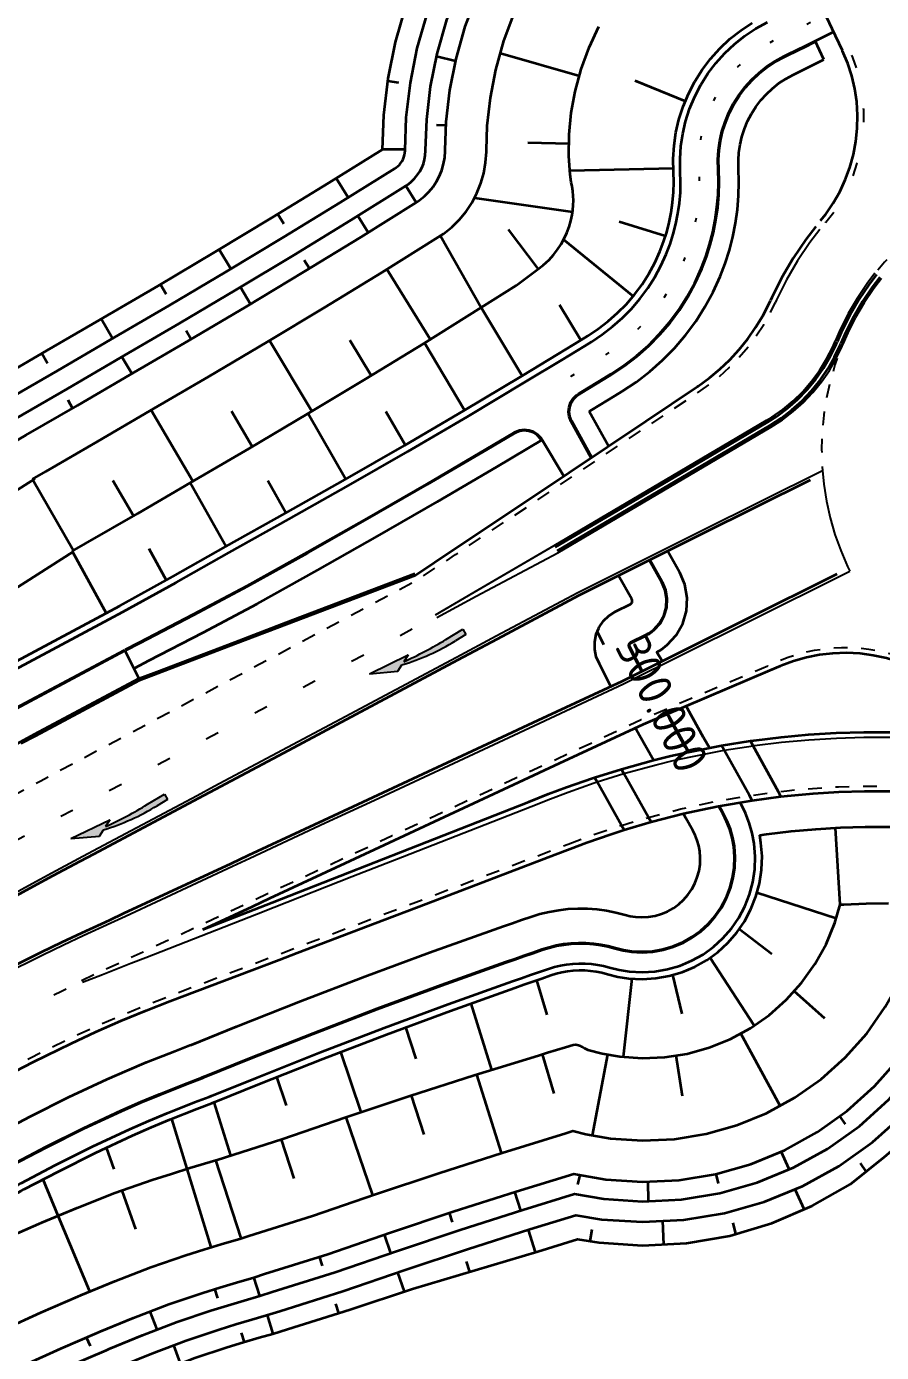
# Model space of a CAD drawing. Header units: metres. Extents: x 134219 to 139178, y 438661 to 444352.
# Drawn here: x 138221.3 to 138283.6, y 439197.6 to 439294.1 of the extents above; entities that cross this region are included whole.
import ezdxf

# ---------------------------------------------------------------- set-up
doc = ezdxf.new("R2010")
doc.units = ezdxf.units.M
for name, pattern in [('11strp', [2, 1, -1]), ('13strp', [4, 1, -3]), ('30270strp', [3, 0.3, -2.7])]:
    doc.linetypes.add(name, pattern=pattern)
doc.layers.add('Utd-ondergr-nw', color=8, linetype='13strp', lineweight=35)
doc.layers.add('Utd-weg-nw', color=8, linetype='Continuous')
doc.styles.add('alm a2ee v011$0$rtw_iso', font='NLCS-ISO.ttf')

# ---------------------------------------------------------------- blocks, each defined once
blk = doc.blocks.new('Dwm A2 aanvulling$0$pijlverdrre_750')
at = {"linetype": 'Continuous'}
blk.add_hatch(color=256, dxfattribs=at).paths.add_polyline_path([(7.5, -0.985), (5.63, -0.065), (5.15, -0.305, 0.06388), (0.9, 0.225), (0, 0.225), (0, -0.225), (1.44, -0.225, -0.028875), (4.9, -0.425, -0.000002), (4.9, -0.425), (4.38, -0.695)])
for p, q in [((0, 0.225), (0.9, 0.225)), ((0, -0.225), (0, 0.225)), ((1.44, -0.225), (0, -0.225)), ((4.38, -0.695), (4.9, -0.425)), ((7.5, -0.985), (4.38, -0.695)), ((5.63, -0.065), (5.15, -0.305)), ((7.5, -0.985), (5.63, -0.065))]:
    blk.add_line(p, q, dxfattribs=at)
for centre, radius, start, end in [((0.959, -16.605), 16.83, 75.58141, 90.20174), ((1.44, -30.255), 30.03, 83.38368, 89.99989)]:
    blk.add_arc(centre, radius, start, end, dxfattribs=at)

msp = doc.modelspace()

# ---------------------------------------------------------------- linework, layer by layer
at = {"layer": 'Utd-ondergr-nw', "color": 7, "linetype": 'Continuous'}
msp.add_line((138262.935, 439250.05), (138263.381, 439249.155), dxfattribs=at)
msp.add_line((138262.935, 439250.05), (138263.381, 439249.155), dxfattribs=at)
at = {"layer": 'Utd-ondergr-nw', "linetype": 'Continuous', "flags": 128}
for points in [[(138247.271, 439285.186), (138247.37, 439287.689), (138247.685, 439290.355), (138248.216, 439292.991), (138249.002, 439295.707), (138250.018, 439298.353), (138251.257, 439300.909), (138251.974, 439302.173)], [(138248.18, 439283.811), (138248.261, 439283.865), (138248.388, 439283.966), (138248.504, 439284.081), (138248.607, 439284.206), (138248.697, 439284.341), (138248.773, 439284.485), (138248.833, 439284.636), (138248.878, 439284.793), (138248.906, 439284.953), (138248.917, 439285.115), (138248.917, 439285.144), (138249.011, 439287.517), (138249.307, 439290.05), (138249.808, 439292.557), (138250.551, 439295.14), (138251.514, 439297.656), (138252.689, 439300.088), (138253.687, 439301.816)], [(138248.978, 439282.541), (138249.136, 439282.646), (138249.384, 439282.845), (138249.61, 439283.067), (138249.812, 439283.312), (138249.988, 439283.577), (138250.135, 439283.858), (138250.253, 439284.152), (138250.34, 439284.458), (138250.395, 439284.771), (138250.417, 439285.087), (138250.417, 439285.143), (138250.503, 439287.361), (138250.781, 439289.774), (138251.255, 439292.162), (138251.96, 439294.624), (138252.873, 439297.023), (138253.99, 439299.341), (138255.302, 439301.562), (138255.342, 439301.624)], [(138249.736, 439281.334), (138249.967, 439281.489), (138250.33, 439281.779), (138250.661, 439282.105), (138250.956, 439282.463), (138251.214, 439282.85), (138251.429, 439283.261), (138251.602, 439283.693), (138251.729, 439284.14), (138251.809, 439284.597), (138251.842, 439285.061), (138251.842, 439285.143), (138251.92, 439287.213), (138252.182, 439289.511), (138252.63, 439291.787), (138253.298, 439294.134), (138254.165, 439296.421), (138255.226, 439298.632), (138256.473, 439300.751), (138257.395, 439302.09)], [(138251.332, 439278.793), (138251.716, 439279.052), (138252.321, 439279.535), (138252.873, 439280.079), (138253.366, 439280.676), (138253.794, 439281.32), (138254.154, 439282.006), (138254.441, 439282.725), (138254.653, 439283.47), (138254.787, 439284.232), (138254.841, 439285.005), (138254.842, 439285.142), (138254.904, 439286.9), (138255.13, 439288.959), (138255.524, 439290.998), (138256.115, 439293.102), (138256.884, 439295.154), (138257.828, 439297.139), (138258.94, 439299.043), (138260.213, 439300.851), (138260.763, 439301.541)], [(138279.184, 439280.008), (138279.552, 439280.474), (138280.098, 439281.269), (138280.576, 439282.107), (138280.982, 439282.981), (138281.315, 439283.885), (138281.572, 439284.815), (138281.751, 439285.762), (138281.851, 439286.721), (138281.871, 439287.685), (138281.811, 439288.647), (138281.671, 439289.601), (138281.453, 439290.54), (138281.158, 439291.458), (138280.788, 439292.348), (138280.769, 439292.388), (138280.025, 439293.97), (138278.178, 439297.9)], [(138254.47, 439273.681), (138257.009, 439275.283), (138258.572, 439276.444), (138258.978, 439276.756), (138259.402, 439277.147), (138259.726, 439277.514), (138260.018, 439277.898), (138260.279, 439278.298), (138260.507, 439278.709), (138260.701, 439279.13), (138260.863, 439279.559), (138260.991, 439279.991), (138261.086, 439280.426), (138261.139, 439280.777), (138261.171, 439281.127), (138261.182, 439281.474), (138261.172, 439281.816), (138261.143, 439282.154), (138261.094, 439282.484), (138261.027, 439282.808), (138260.932, 439283.375), (138260.842, 439284.694), (138260.871, 439286.274), (138261.028, 439287.853), (138261.313, 439289.419), (138261.749, 439291.038), (138262.323, 439292.62), (138263.032, 439294.154)], [(138257.458, 439268.716), (138260.05, 439270.284), (138261.72, 439271.304), (138262.229, 439271.616), (138262.99, 439272.121), (138263.715, 439272.677), (138264.399, 439273.283), (138265.04, 439273.935), (138265.633, 439274.63), (138266.177, 439275.364), (138266.669, 439276.135), (138267.105, 439276.937), (138267.485, 439277.769), (138267.749, 439278.46), (138267.974, 439279.164), (138268.159, 439279.88), (138268.303, 439280.606), (138268.406, 439281.338), (138268.468, 439282.076), (138268.488, 439282.815), (138268.467, 439283.554), (138268.451, 439284.515), (138268.512, 439285.473), (138268.651, 439286.423), (138268.866, 439287.36), (138269.172, 439288.319), (138269.558, 439289.25), (138270.022, 439290.144), (138270.56, 439290.996), (138271.168, 439291.799), (138271.842, 439292.548), (138272.577, 439293.237), (138273.368, 439293.861), (138274.209, 439294.416)], [(138257.716, 439268.288), (138260.309, 439269.857), (138261.981, 439270.877), (138262.49, 439271.19), (138263.281, 439271.714), (138264.033, 439272.292), (138264.744, 439272.92), (138265.409, 439273.597), (138266.025, 439274.318), (138266.589, 439275.081), (138267.099, 439275.881), (138267.552, 439276.714), (138267.947, 439277.577), (138268.221, 439278.294), (138268.455, 439279.026), (138268.646, 439279.769), (138268.796, 439280.522), (138268.903, 439281.283), (138268.967, 439282.048), (138268.988, 439282.816), (138268.966, 439283.583), (138268.95, 439284.503), (138269.009, 439285.421), (138269.142, 439286.331), (138269.348, 439287.228), (138269.641, 439288.147), (138270.011, 439289.039), (138270.456, 439289.895), (138270.971, 439290.711), (138271.553, 439291.481), (138272.199, 439292.198), (138272.903, 439292.858), (138273.661, 439293.455), (138274.466, 439293.987), (138275.314, 439294.448)], [(138261.548, 439267.392), (138261.739, 439267.508), (138263.417, 439268.532), (138263.929, 439268.846), (138264.879, 439269.476), (138265.783, 439270.17), (138266.637, 439270.926), (138267.436, 439271.739), (138268.177, 439272.606), (138268.855, 439273.522), (138269.468, 439274.484), (138270.013, 439275.485), (138270.486, 439276.522), (138270.816, 439277.384), (138271.097, 439278.263), (138271.327, 439279.157), (138271.507, 439280.062), (138271.636, 439280.976), (138271.713, 439281.896), (138271.738, 439282.818), (138271.711, 439283.741), (138271.7, 439284.438), (138271.744, 439285.134), (138271.845, 439285.825), (138272.001, 439286.504), (138272.223, 439287.202), (138272.504, 439287.877), (138272.841, 439288.527), (138273.232, 439289.146), (138273.673, 439289.729), (138274.163, 439290.273), (138274.697, 439290.773), (138275.271, 439291.226), (138275.882, 439291.629), (138276.525, 439291.979), (138277.681, 439292.546), (138277.884, 439292.646), (138280.13, 439293.747)], [(138261.574, 439267.349), (138261.765, 439267.465), (138263.443, 439268.49), (138263.955, 439268.803), (138264.908, 439269.435), (138265.815, 439270.132), (138266.671, 439270.89), (138267.473, 439271.705), (138268.216, 439272.575), (138268.896, 439273.494), (138269.511, 439274.458), (138270.057, 439275.463), (138270.532, 439276.503), (138270.863, 439277.368), (138271.145, 439278.25), (138271.376, 439279.146), (138271.557, 439280.054), (138271.686, 439280.97), (138271.763, 439281.893), (138271.788, 439282.818), (138271.761, 439283.744), (138271.75, 439284.437), (138271.794, 439285.129), (138271.894, 439285.815), (138272.049, 439286.491), (138272.27, 439287.184), (138272.549, 439287.856), (138272.884, 439288.502), (138273.273, 439289.117), (138273.712, 439289.697), (138274.199, 439290.238), (138274.729, 439290.735), (138275.301, 439291.186), (138275.908, 439291.586), (138276.547, 439291.934), (138277.703, 439292.501), (138277.906, 439292.601), (138278.805, 439293.041)], [(138279.421, 439291.729), (138278.783, 439293.087)], [(138251.218, 439291.976), (138252.603, 439291.652)], [(138255.86, 439292.195), (138261.615, 439290.543)], [(138262.328, 439266.11), (138262.518, 439266.226), (138264.201, 439267.253), (138264.713, 439267.567), (138265.751, 439268.255), (138266.738, 439269.013), (138267.67, 439269.838), (138268.542, 439270.726), (138269.35, 439271.672), (138270.091, 439272.672), (138270.76, 439273.722), (138271.355, 439274.815), (138271.872, 439275.947), (138272.232, 439276.888), (138272.538, 439277.848), (138272.79, 439278.823), (138272.986, 439279.811), (138273.127, 439280.809), (138273.211, 439281.813), (138273.238, 439282.82), (138273.209, 439283.827), (138273.199, 439284.403), (138273.236, 439284.978), (138273.319, 439285.548), (138273.448, 439286.11), (138273.632, 439286.686), (138273.864, 439287.244), (138274.142, 439287.78), (138274.465, 439288.292), (138274.83, 439288.773), (138275.234, 439289.223), (138275.675, 439289.636), (138276.15, 439290.01), (138276.654, 439290.343), (138277.185, 439290.632), (138278.342, 439291.199), (138278.544, 439291.299), (138279.421, 439291.729)], [(138248.477, 439290.041), (138247.663, 439290.166)], [(138265.661, 439290.205), (138269.334, 439288.71)], [(138251.2, 439286.992), (138251.91, 439286.947)], [(138218.144, 439267.835), (138219.106, 439268.386), (138222.834, 439270.542), (138226.632, 439272.771), (138230.926, 439275.264), (138235.092, 439277.729), (138239.238, 439280.225), (138243.364, 439282.752), (138247.271, 439285.186)], [(138248.919, 439285.184), (138247.271, 439285.186)], [(138257.862, 439285.694), (138260.859, 439285.618)], [(138218.937, 439266.388), (138219.902, 439266.941), (138223.638, 439269.101), (138227.437, 439271.331), (138231.733, 439273.825), (138235.91, 439276.296), (138240.067, 439278.798), (138244.204, 439281.332), (138248.181, 439283.81)], [(138244.777, 439281.689), (138243.908, 439283.092)], [(138260.913, 439283.646), (138268.462, 439283.827)], [(138219.659, 439265.073), (138220.625, 439265.626), (138224.369, 439267.791), (138228.169, 439270.022), (138232.467, 439272.517), (138236.654, 439274.993), (138240.821, 439277.501), (138244.967, 439280.041), (138248.978, 439282.54)], [(138248.978, 439282.541), (138249.736, 439281.334)], [(138220.344, 439263.823), (138221.311, 439264.378), (138225.063, 439266.547), (138228.865, 439268.778), (138233.164, 439271.274), (138237.36, 439273.756), (138241.537, 439276.269), (138245.693, 439278.815), (138249.736, 439281.333)], [(138253.977, 439281.668), (138261.119, 439280.646)], [(138240.087, 439279.778), (138239.659, 439280.482)], [(138245.472, 439280.356), (138246.222, 439279.144)], [(138256.428, 439279.354), (138258.611, 439276.474)], [(138264.523, 439279.941), (138267.886, 439278.89)], [(138278.827, 439279.586), (138278.105, 439278.629), (138277.194, 439277.274), (138276.369, 439275.865), (138275.634, 439274.407), (138275.531, 439274.184)], [(138221.786, 439261.193), (138222.757, 439261.749), (138226.526, 439263.927), (138230.33, 439266.16), (138234.631, 439268.657), (138238.848, 439271.15), (138243.044, 439273.676), (138247.22, 439276.233), (138251.332, 439278.793)], [(138251.499, 439278.906), (138254.47, 439273.681)], [(138260.469, 439278.641), (138265.534, 439274.514)], [(138236.234, 439276.491), (138235.388, 439277.907)], [(138241.581, 439277.132), (138241.951, 439276.523)], [(138247.602, 439276.471), (138250.758, 439271.369)], [(138231.515, 439274.654), (138231.098, 439275.366)], [(138283.259, 439276.083), (138282.694, 439275.332), (138281.979, 439274.269), (138281.332, 439273.164), (138280.755, 439272.02), (138280.384, 439271.177)], [(138283.495, 439275.897), (138282.937, 439275.157), (138282.233, 439274.11), (138281.595, 439273.02), (138281.027, 439271.894), (138280.662, 439271.063)], [(138236.929, 439275.159), (138237.659, 439273.936)], [(138220.96, 439241.949), (138221.998, 439242.502), (138229.59, 439246.549), (138230.904, 439247.049), (138236.581, 439249.211), (138240.296, 439250.626), (138249.687, 439254.203), (138252.425, 439256.026), (138258.075, 439259.788), (138266.45, 439265.401), (138270.227, 439267.932), (138270.277, 439267.966), (138271.086, 439268.553), (138271.854, 439269.193), (138272.578, 439269.882), (138273.255, 439270.619), (138273.881, 439271.398), (138274.453, 439272.218), (138274.97, 439273.074), (138275.428, 439273.963), (138275.531, 439274.184)], [(138224.671, 439255.931), (138225.649, 439256.492), (138229.45, 439258.688), (138233.259, 439260.923), (138237.566, 439263.424), (138241.822, 439265.94), (138246.059, 439268.488), (138250.275, 439271.068), (138254.47, 439273.681)], [(138254.47, 439273.681), (138257.458, 439268.716)], [(138260.158, 439273.883), (138261.732, 439271.311)], [(138227.609, 439271.431), (138226.778, 439272.856)], [(138232.987, 439271.997), (138233.347, 439271.382)], [(138239.057, 439271.277), (138242.132, 439266.126)], [(138244.898, 439271.294), (138246.455, 439268.731)], [(138250.344, 439271.111), (138253.247, 439266.204)], [(138259.854, 439256.224), (138268.489, 439261.315), (138275.323, 439265.344), (138275.977, 439265.758), (138276.77, 439266.344), (138277.512, 439266.993), (138278.199, 439267.7), (138278.827, 439268.459), (138279.391, 439269.268), (138279.887, 439270.119), (138280.313, 439271.008), (138280.384, 439271.177)], [(138259.988, 439255.955), (138268.623, 439261.046), (138275.476, 439265.086), (138276.302, 439265.618), (138277.095, 439266.223), (138277.837, 439266.89), (138278.524, 439267.614), (138279.15, 439268.391), (138279.712, 439269.215), (138280.206, 439270.082), (138280.63, 439270.985), (138280.662, 439271.063)], [(138222.881, 439269.616), (138222.466, 439270.329)], [(138228.303, 439270.099), (138229.021, 439268.869)], [(138227.144, 439251.42), (138228.139, 439251.966), (138232.007, 439254.107), (138235.859, 439256.275), (138240.217, 439258.697), (138244.556, 439261.152), (138248.876, 439263.64), (138253.177, 439266.162), (138257.458, 439268.716)], [(138227.379, 439250.978), (138228.375, 439251.525), (138232.245, 439253.668), (138236.1, 439255.837), (138240.461, 439258.26), (138244.804, 439260.717), (138249.127, 439263.208), (138253.431, 439265.731), (138257.716, 439268.288)], [(138224.347, 439266.956), (138224.705, 439266.34)], [(138262.479, 439262.737), (138261.02, 439265.375), (138260.997, 439265.418), (138260.874, 439265.741), (138260.828, 439266.084), (138260.862, 439266.428), (138260.973, 439266.755), (138261.157, 439267.048), (138261.402, 439267.291), (138261.548, 439267.392)], [(138262.521, 439262.765), (138261.064, 439265.399), (138261.041, 439265.441), (138260.922, 439265.753), (138260.878, 439266.085), (138260.91, 439266.417), (138261.018, 439266.733), (138261.196, 439267.017), (138261.433, 439267.252), (138261.574, 439267.349)], [(138230.431, 439266.219), (138233.455, 439261.037)], [(138236.271, 439266.143), (138237.788, 439263.555)], [(138241.867, 439265.967), (138244.602, 439261.178)], [(138247.525, 439266.099), (138248.934, 439263.674)], [(138263.747, 439263.588), (138262.328, 439266.11)], [(138260.489, 439261.402), (138258.921, 439264.008), (138258.805, 439264.184), (138258.565, 439264.432), (138258.274, 439264.619), (138257.948, 439264.735), (138257.604, 439264.772), (138257.261, 439264.73), (138256.937, 439264.611), (138256.845, 439264.561)], [(138258.877, 439263.983), (138258.765, 439264.154), (138258.533, 439264.394), (138258.252, 439264.574), (138257.937, 439264.686), (138257.605, 439264.722), (138257.273, 439264.682), (138256.959, 439264.566), (138256.871, 439264.518)], [(138228.555, 439248.772), (138229.564, 439249.294), (138233.502, 439251.347), (138237.427, 439253.428), (138241.806, 439255.862), (138246.167, 439258.329), (138250.509, 439260.83), (138254.831, 439263.364), (138256.845, 439264.561)], [(138228.579, 439248.728), (138229.587, 439249.25), (138233.526, 439251.303), (138237.451, 439253.384), (138241.831, 439255.818), (138246.192, 439258.286), (138250.534, 439260.787), (138254.857, 439263.321), (138256.871, 439264.518)], [(138229.261, 439247.449), (138230.269, 439247.97), (138234.217, 439250.028), (138238.15, 439252.114), (138242.54, 439254.553), (138246.911, 439257.027), (138251.263, 439259.533), (138255.595, 439262.073), (138258.9, 439264.041)], [(138172.183, 439220.549), (138179.359, 439228.361), (138180.274, 439229.243), (138182.676, 439231.504), (138185.105, 439233.731), (138185.39, 439233.988), (138187.482, 439236.026), (138190.228, 439238.595), (138193.038, 439241.107), (138195.909, 439243.559), (138198.841, 439245.951), (138199.078, 439246.14), (138199.534, 439246.432), (138202.367, 439248.451), (138205.499, 439250.614), (138208.655, 439252.708), (138210.271, 439253.755), (138211.802, 439254.733), (138213.666, 439255.944), (138214.656, 439256.587), (138221.945, 439261.202)], [(138220.358, 439230.723), (138221.856, 439231.545), (138223.301, 439232.322), (138225.246, 439233.359), (138226.284, 439233.912), (138233.876, 439237.959), (138235.112, 439238.617), (138240.447, 439241.462), (138243.939, 439243.323), (138252.767, 439248.029), (138255.649, 439249.564), (138261.595, 439252.734), (138270.543, 439257.199), (138278.446, 439261.142)], [(138221.786, 439261.193), (138224.766, 439255.986)], [(138227.624, 439261.098), (138229.132, 439258.505)], [(138233.28, 439260.936), (138235.88, 439256.286)], [(138238.925, 439261.079), (138240.25, 439258.715)], [(138230.247, 439256.125), (138231.52, 439253.838)], [(138171.805, 439211.352), (138176.363, 439216.244), (138183.304, 439223.84), (138184.172, 439224.682), (138186.502, 439226.882), (138188.863, 439229.053), (138189.14, 439229.304), (138191.173, 439231.296), (138193.84, 439233.804), (138196.569, 439236.256), (138199.358, 439238.65), (138202.208, 439240.984), (138202.438, 439241.169), (138202.704, 439241.338), (138205.458, 439243.309), (138208.494, 439245.415), (138211.553, 439247.454), (138213.124, 439248.477), (138214.63, 439249.441), (138216.489, 439250.649), (138217.478, 439251.292), (138224.768, 439255.907)], [(138224.671, 439255.931), (138227.144, 439251.42)], [(138266.161, 439247.169), (138265.251, 439248.957), (138265.23, 439249.003), (138265.22, 439249.052), (138265.22, 439249.103), (138265.23, 439249.152), (138265.246, 439249.194), (138265.249, 439249.199), (138265.278, 439249.241), (138265.314, 439249.276), (138265.357, 439249.303), (138266.446, 439249.846), (138266.617, 439249.939), (138266.677, 439249.975), (138266.751, 439250.024), (138267.031, 439250.239), (138267.45, 439250.7), (138267.755, 439251.244), (138267.929, 439251.843), (138267.964, 439252.466), (138267.857, 439253.081), (138267.615, 439253.656), (138267.605, 439253.673), (138266.692, 439255.296)], [(138266.206, 439247.191), (138265.294, 439248.981), (138265.278, 439249.018), (138265.27, 439249.058), (138265.269, 439249.098), (138265.277, 439249.138), (138265.291, 439249.171), (138265.293, 439249.175), (138265.316, 439249.208), (138265.345, 439249.236), (138265.379, 439249.258), (138266.469, 439249.802), (138266.643, 439249.896), (138266.703, 439249.933), (138266.779, 439249.982), (138267.064, 439250.201), (138267.491, 439250.671), (138267.801, 439251.225), (138267.979, 439251.835), (138268.014, 439252.469), (138267.905, 439253.095), (138267.659, 439253.68), (138267.649, 439253.698), (138266.737, 439255.318)], [(138267.656, 439247.909), (138267.246, 439248.575), (138267.38, 439248.648), (138267.472, 439248.703), (138267.587, 439248.778), (138268.019, 439249.11), (138268.668, 439249.824), (138269.139, 439250.665), (138269.408, 439251.591), (138269.461, 439252.553), (138269.297, 439253.503), (138268.922, 439254.391), (138268.912, 439254.409), (138268.04, 439255.96)], [(138219.493, 439225.287), (138222.427, 439226.742), (138223.933, 439227.466), (138225.384, 439228.148), (138227.382, 439229.079), (138228.448, 439229.575), (138236.246, 439233.208), (138237.516, 439233.799), (138242.997, 439236.352), (138246.584, 439238.023), (138255.652, 439242.247), (138258.612, 439243.625), (138264.72, 439246.471), (138273.668, 439250.935), (138280.377, 439254.283)], [(138229.534, 439246.661), (138230.849, 439247.161), (138236.525, 439249.323), (138240.24, 439250.738), (138249.631, 439254.315)], [(138263.91, 439246.085), (138263.07, 439247.733), (138262.849, 439248.243), (138262.734, 439248.786), (138262.731, 439249.342), (138262.84, 439249.887), (138263.026, 439250.343), (138263.056, 439250.399), (138263.371, 439250.857), (138263.771, 439251.243), (138264.241, 439251.54), (138265.33, 439252.083), (138265.346, 439252.092), (138265.351, 439252.095), (138265.358, 439252.099), (138265.383, 439252.119), (138265.421, 439252.161), (138265.449, 439252.21), (138265.465, 439252.265), (138265.468, 439252.321), (138265.458, 439252.377), (138265.436, 439252.43), (138265.426, 439252.447), (138264.449, 439254.185)], [(138204.322, 439238.736), (138207.163, 439240.473), (138210.281, 439242.313), (138213.417, 439244.076), (138215.028, 439244.957), (138216.582, 439245.789), (138218.527, 439246.825), (138219.565, 439247.379), (138227.156, 439251.425)], [(138204.574, 439238.304), (138207.408, 439240.038), (138210.519, 439241.873), (138213.647, 439243.633), (138215.255, 439244.511), (138216.805, 439245.341), (138218.75, 439246.378), (138219.788, 439246.931), (138227.38, 439250.978)], [(138205.834, 439236.145), (138208.634, 439237.859), (138211.709, 439239.674), (138214.8, 439241.415), (138216.389, 439242.283), (138217.921, 439243.104), (138219.866, 439244.141), (138220.904, 439244.694), (138228.496, 439248.741)], [(138207.005, 439234.136), (138205.859, 439236.102), (138208.659, 439237.815), (138211.733, 439239.63), (138214.823, 439241.37), (138216.412, 439242.239), (138217.944, 439243.06), (138219.889, 439244.096), (138220.926, 439244.649), (138228.518, 439248.696), (138229.534, 439246.661)], [(138234.182, 439228.387), (138237.809, 439230.076), (138239.078, 439230.667), (138244.559, 439233.22), (138248.147, 439234.891), (138257.215, 439239.115), (138260.175, 439240.494), (138266.283, 439243.339), (138275.499, 439247.267), (138276.263, 439247.592), (138276.291, 439247.604), (138277.208, 439247.949), (138278.15, 439248.217), (138279.111, 439248.408), (138280.084, 439248.52), (138281.063, 439248.552), (138282.041, 439248.505), (138283.012, 439248.377), (138283.97, 439248.171), (138284.908, 439247.888), (138285.819, 439247.528), (138286.698, 439247.096), (138287.539, 439246.594), (138287.776, 439246.434)], [(138207.005, 439234.136), (138209.774, 439235.833), (138212.815, 439237.629), (138215.873, 439239.352), (138217.444, 439240.211), (138218.959, 439241.024), (138220.904, 439242.061), (138221.942, 439242.614), (138229.534, 439246.661)], [(138271.084, 439241.627), (138270.662, 439242.379), (138269.48, 439244.486), (138269.368, 439244.685)], [(138269.54, 439241.314), (138269.354, 439241.645), (138268.171, 439243.752), (138267.982, 439244.089)], [(138269.591, 439241.325), (138269.397, 439241.67), (138268.215, 439243.776), (138268.028, 439244.109)], [(138259.366, 439238.261), (138260.673, 439238.757), (138262.571, 439239.422), (138262.72, 439239.469), (138264.671, 439240.079), (138267.006, 439240.72), (138268.264, 439241.033), (138269.54, 439241.314), (138271.968, 439241.789), (138274.074, 439242.123), (138274.308, 439242.159), (138276.305, 439242.403), (138278.308, 439242.585), (138280.316, 439242.705), (138282.326, 439242.764), (138284.338, 439242.761)], [(138267.006, 439240.72), (138265.991, 439242.528), (138265.747, 439242.963), (138265.688, 439243.069)], [(138274.199, 439237.793), (138274.014, 439238.144), (138272.162, 439241.444), (138271.968, 439241.789)], [(138276.294, 439238.07), (138276.116, 439238.426), (138274.27, 439241.774), (138274.074, 439242.123)], [(138266.835, 439236.223), (138266.646, 439236.559), (138264.86, 439239.743), (138264.671, 439240.079)], [(138264.869, 439235.639), (138264.682, 439235.973), (138262.907, 439239.135), (138262.72, 439239.469)], [(138234.182, 439228.387), (138237.92, 439229.852), (138239.229, 439230.365), (138244.879, 439232.58), (138248.576, 439234.03), (138257.924, 439237.694), (138259.367, 439238.26)], [(138260.936, 439234.258), (138262.156, 439234.721), (138263.929, 439235.342), (138264.869, 439235.639), (138266.835, 439236.223), (138269.188, 439236.833), (138270.463, 439237.115), (138271.75, 439237.376), (138274.199, 439237.793), (138276.294, 439238.07), (138276.76, 439238.127), (138278.631, 439238.297), (138280.507, 439238.41), (138282.385, 439238.464), (138284.265, 439238.461)], [(138233.364, 439220.006), (138236.646, 439221.339), (138241.309, 439223.181), (138245.992, 439224.972), (138250.695, 439226.71), (138255.417, 439228.396), (138256.08, 439228.628), (138256.743, 439228.859), (138257.407, 439229.089), (138258.071, 439229.318), (138258.739, 439229.525), (138259.418, 439229.69), (138260.107, 439229.812), (138260.801, 439229.891), (138261.5, 439229.927), (138262.199, 439229.92), (138262.896, 439229.869), (138263.589, 439229.775), (138264.275, 439229.638), (138264.95, 439229.458), (138265.318, 439229.366), (138265.693, 439229.307), (138266.175, 439229.28), (138266.657, 439229.309), (138267.133, 439229.391), (138267.596, 439229.528), (138268.04, 439229.715), (138268.461, 439229.952), (138268.852, 439230.235), (138269.208, 439230.561), (138269.525, 439230.925), (138269.799, 439231.323), (138270.026, 439231.749), (138270.203, 439232.198), (138270.328, 439232.664), (138270.4, 439233.141), (138270.416, 439233.624), (138270.378, 439234.105), (138270.306, 439234.497), (138270.197, 439234.881), (138270.052, 439235.253), (138269.874, 439235.61), (138269.373, 439236.503), (138269.188, 439236.833)], [(138234.28, 439217.679), (138237.578, 439219.019), (138242.215, 439220.851), (138246.872, 439222.632), (138251.549, 439224.36), (138256.245, 439226.037), (138256.904, 439226.268), (138257.563, 439226.498), (138258.223, 439226.726), (138258.884, 439226.954), (138259.403, 439227.115), (138259.932, 439227.243), (138260.467, 439227.338), (138261.008, 439227.4), (138261.551, 439227.428), (138262.094, 439227.422), (138262.637, 439227.382), (138263.176, 439227.309), (138263.709, 439227.203), (138264.235, 439227.063), (138264.819, 439226.916), (138265.414, 439226.823), (138266.18, 439226.78), (138266.945, 439226.825), (138267.7, 439226.957), (138268.436, 439227.173), (138269.142, 439227.471), (138269.81, 439227.848), (138270.431, 439228.297), (138270.997, 439228.814), (138271.5, 439229.392), (138271.935, 439230.024), (138272.296, 439230.701), (138272.577, 439231.414), (138272.776, 439232.154), (138272.889, 439232.912), (138272.916, 439233.678), (138272.856, 439234.443), (138272.74, 439235.066), (138272.567, 439235.676), (138272.338, 439236.267), (138272.054, 439236.834), (138271.752, 439237.377)], [(138234.299, 439217.633), (138237.596, 439218.972), (138242.233, 439220.804), (138246.89, 439222.585), (138251.566, 439224.313), (138256.261, 439225.99), (138256.92, 439226.221), (138257.58, 439226.45), (138258.24, 439226.679), (138258.9, 439226.907), (138259.417, 439227.066), (138259.942, 439227.194), (138260.474, 439227.289), (138261.012, 439227.35), (138261.552, 439227.378), (138262.092, 439227.372), (138262.632, 439227.333), (138263.167, 439227.26), (138263.698, 439227.154), (138264.22, 439227.015), (138264.809, 439226.867), (138265.409, 439226.773), (138266.18, 439226.73), (138266.951, 439226.776), (138267.712, 439226.908), (138268.453, 439227.126), (138269.164, 439227.426), (138269.837, 439227.805), (138270.462, 439228.258), (138271.033, 439228.78), (138271.54, 439229.362), (138271.978, 439229.998), (138272.341, 439230.68), (138272.624, 439231.398), (138272.825, 439232.144), (138272.939, 439232.908), (138272.966, 439233.68), (138272.905, 439234.449), (138272.789, 439235.078), (138272.615, 439235.692), (138272.384, 439236.287), (138272.097, 439236.858), (138271.804, 439237.387)], [(138234.83, 439216.283), (138238.137, 439217.627), (138242.758, 439219.453), (138247.4, 439221.228), (138252.061, 439222.951), (138256.741, 439224.622), (138257.398, 439224.852), (138258.056, 439225.081), (138258.713, 439225.309), (138259.372, 439225.535), (138259.802, 439225.669), (138260.24, 439225.775), (138260.684, 439225.854), (138261.131, 439225.905), (138261.581, 439225.928), (138262.032, 439225.923), (138262.481, 439225.89), (138262.928, 439225.83), (138263.37, 439225.741), (138263.805, 439225.626), (138264.519, 439225.447), (138265.247, 439225.332), (138266.182, 439225.28), (138267.118, 439225.335), (138268.041, 439225.496), (138268.94, 439225.76), (138269.803, 439226.125), (138270.619, 439226.585), (138271.378, 439227.134), (138272.07, 439227.766), (138272.685, 439228.473), (138273.217, 439229.245), (138273.657, 439230.072), (138274.001, 439230.943), (138274.244, 439231.848), (138274.383, 439232.775), (138274.415, 439233.711), (138274.342, 439234.645), (138274.201, 439235.407), (138273.99, 439236.153), (138273.709, 439236.875), (138273.362, 439237.568), (138273.316, 439237.654)], [(138274.746, 439235.252), (138275.249, 439235.324), (138277.035, 439235.542), (138278.827, 439235.704), (138280.623, 439235.812), (138282.421, 439235.864), (138284.22, 439235.862)], [(138280.612, 439230.203), (138280.277, 439235.791)], [(138235.013, 439215.818), (138238.323, 439217.163), (138242.94, 439218.987), (138247.576, 439220.76), (138252.232, 439222.481), (138256.907, 439224.15), (138257.563, 439224.38), (138258.22, 439224.608), (138258.877, 439224.836), (138259.534, 439225.063), (138259.935, 439225.187), (138260.343, 439225.286), (138260.756, 439225.359), (138261.172, 439225.406), (138261.591, 439225.428), (138262.011, 439225.424), (138262.429, 439225.393), (138262.845, 439225.337), (138263.256, 439225.254), (138263.662, 439225.147), (138264.42, 439224.957), (138265.191, 439224.835), (138266.183, 439224.78), (138267.175, 439224.839), (138268.155, 439225.009), (138269.108, 439225.289), (138270.024, 439225.676), (138270.889, 439226.164), (138271.694, 439226.747), (138272.428, 439227.417), (138273.081, 439228.166), (138273.644, 439228.985), (138274.111, 439229.862), (138274.476, 439230.786), (138274.734, 439231.746), (138274.881, 439232.729), (138274.915, 439233.722), (138274.837, 439234.713), (138274.746, 439235.252)], [(138219.946, 439217.759), (138221.81, 439218.727), (138222.803, 439219.229), (138224.595, 439220.099), (138226.405, 439220.934), (138228.23, 439221.732), (138230.071, 439222.494), (138231.789, 439223.166), (138239.745, 439226.196), (138241.06, 439226.697), (138246.736, 439228.858), (138250.451, 439230.272), (138259.843, 439233.847), (138260.936, 439234.258)], [(138280.309, 439229.183), (138274.548, 439231.055)], [(138235.14, 439211.598), (138235.243, 439211.631), (138239.948, 439213.117), (138244.597, 439214.724), (138249.261, 439216.279), (138253.94, 439217.78), (138258.633, 439219.229), (138259.292, 439219.428), (138259.951, 439219.625), (138260.61, 439219.822), (138261.172, 439219.985), (138261.362, 439220.01), (138261.453, 439219.995), (138261.54, 439219.975), (138261.624, 439219.949), (138261.704, 439219.918), (138261.779, 439219.881), (138261.85, 439219.841), (138261.916, 439219.796), (138261.977, 439219.748), (138262.229, 439219.642), (138263.279, 439219.362), (138264.552, 439219.14), (138266.194, 439219.023), (138267.842, 439219.093), (138269.474, 439219.35), (138271.07, 439219.791), (138272.608, 439220.412), (138274.068, 439221.204), (138275.432, 439222.159), (138276.681, 439223.264), (138277.798, 439224.506), (138278.769, 439225.869), (138279.581, 439227.336), (138280.222, 439228.889), (138280.612, 439230.203)], [(138280.612, 439230.203), (138280.872, 439230.218), (138282.498, 439230.282), (138284.126, 439230.3)], [(138275.622, 439226.597), (138273.249, 439228.412)], [(138274.351, 439221.402), (138271.133, 439226.34)], [(138236.954, 439205.9), (138237.54, 439206.089), (138242.183, 439207.549), (138246.77, 439209.132), (138251.372, 439210.663), (138255.989, 439212.141), (138260.62, 439213.567), (138261.144, 439213.725), (138262.08, 439213.483), (138263.882, 439213.178), (138266.205, 439213.023), (138268.533, 439213.133), (138270.837, 439213.507), (138273.086, 439214.14), (138275.252, 439215.026), (138277.306, 439216.153), (138279.221, 439217.507), (138280.973, 439219.072), (138282.538, 439220.828), (138283.896, 439222.752), (138284.768, 439224.294)], [(138259.262, 439222.176), (138258.504, 439224.707)], [(138264.825, 439219.121), (138265.45, 439224.821)], [(138269.108, 439222.263), (138268.431, 439225.09)], [(138279.486, 439221.904), (138277.256, 439223.904)], [(138255.238, 439218.181), (138253.733, 439223.017)], [(138249.726, 439218.973), (138248.98, 439221.278)], [(138276.227, 439215.561), (138273.361, 439220.821)], [(138175.191, 439184.839), (138183.498, 439190.476), (138191.788, 439196.139), (138200.062, 439201.829), (138201.029, 439202.496), (138203.328, 439204.051), (138205.649, 439205.571), (138205.921, 439205.746), (138207.991, 439207.056), (138210.667, 439208.695), (138213.369, 439210.288), (138216.095, 439211.834), (138218.845, 439213.334), (138219.066, 439213.452), (138221.618, 439214.787), (138224.414, 439216.19), (138227.23, 439217.503), (138228.682, 439218.138), (138230.086, 439218.725), (138232.14, 439219.542), (138233.245, 439219.961), (138233.364, 439220.006)], [(138237.895, 439203.062), (138238.689, 439203.317), (138243.301, 439204.766), (138247.857, 439206.336), (138252.428, 439207.854), (138257.014, 439209.321), (138261.211, 439210.613), (138261.481, 439210.544), (138263.547, 439210.197), (138266.21, 439210.023), (138268.879, 439210.153), (138271.518, 439210.585), (138274.094, 439211.315), (138276.574, 439212.333), (138278.925, 439213.627), (138281.116, 439215.181), (138283.12, 439216.976), (138284.909, 439218.989), (138285.849, 439220.262)], [(138245.725, 439215.1), (138244.249, 439219.488)], [(138238.35, 439201.717), (138239.235, 439202.001), (138243.832, 439203.443), (138248.374, 439205.008), (138252.93, 439206.521), (138257.5, 439207.982), (138261.257, 439209.138), (138263.389, 439208.781), (138266.213, 439208.598), (138269.043, 439208.738), (138271.842, 439209.198), (138274.573, 439209.973), (138277.202, 439211.054), (138279.694, 439212.428), (138282.016, 439214.077), (138284.139, 439215.981), (138286.034, 439218.115), (138286.557, 439218.8)], [(138259.784, 439216.446), (138258.918, 439219.315)], [(138262.561, 439213.402), (138263.689, 439219.291)], [(138269.123, 439216.263), (138268.658, 439219.222)], [(138176.591, 439182.768), (138184.905, 439188.409), (138193.202, 439194.077), (138201.482, 439199.771), (138202.443, 439200.434), (138204.713, 439201.97), (138207.004, 439203.47), (138207.272, 439203.642), (138209.314, 439204.935), (138211.955, 439206.552), (138214.621, 439208.124), (138217.311, 439209.65), (138220.024, 439211.13), (138220.242, 439211.246), (138222.759, 439212.563), (138225.503, 439213.94), (138228.25, 439215.221), (138229.665, 439215.839), (138231.034, 439216.412), (138233.039, 439217.209), (138234.128, 439217.622), (138234.28, 439217.679)], [(138176.619, 439182.727), (138184.933, 439188.368), (138193.23, 439194.036), (138201.51, 439199.73), (138202.471, 439200.393), (138204.741, 439201.928), (138207.031, 439203.428), (138207.299, 439203.6), (138209.341, 439204.892), (138211.981, 439206.509), (138214.646, 439208.08), (138217.335, 439209.606), (138220.048, 439211.086), (138220.266, 439211.202), (138222.782, 439212.518), (138225.525, 439213.895), (138228.27, 439215.175), (138229.684, 439215.793), (138231.053, 439216.365), (138233.057, 439217.163), (138234.146, 439217.575), (138234.299, 439217.633)], [(138240.285, 439215.568), (138239.575, 439217.657)], [(138255.937, 439212.124), (138254.14, 439217.842)], [(138238.835, 439200.303), (138239.809, 439200.615), (138244.391, 439202.051), (138248.917, 439203.61), (138253.458, 439205.117), (138258.013, 439206.572), (138261.359, 439207.601), (138263.221, 439207.29), (138266.216, 439207.098), (138269.216, 439207.248), (138272.182, 439207.737), (138275.077, 439208.56), (138277.863, 439209.707), (138280.503, 439211.165), (138282.964, 439212.914), (138285.212, 439214.933), (138287.219, 439217.196), (138287.261, 439217.249)], [(138177.431, 439181.526), (138185.749, 439187.17), (138194.05, 439192.84), (138202.334, 439198.536), (138203.291, 439199.197), (138205.545, 439200.721), (138207.816, 439202.209), (138208.083, 439202.38), (138210.108, 439203.662), (138212.728, 439205.266), (138215.372, 439206.825), (138218.04, 439208.339), (138220.731, 439209.807), (138220.948, 439209.922), (138223.443, 439211.228), (138226.156, 439212.589), (138228.862, 439213.851), (138230.254, 439214.46), (138231.603, 439215.024), (138233.578, 439215.81), (138234.659, 439216.219), (138234.83, 439216.283)], [(138177.712, 439181.112), (138186.03, 439186.756), (138194.332, 439192.427), (138202.618, 439198.125), (138203.574, 439198.785), (138205.822, 439200.305), (138208.087, 439201.789), (138208.353, 439201.959), (138210.373, 439203.238), (138212.985, 439204.838), (138215.622, 439206.392), (138218.283, 439207.902), (138220.967, 439209.366), (138221.183, 439209.481), (138223.671, 439210.783), (138226.374, 439212.139), (138229.066, 439213.395), (138230.451, 439214), (138231.792, 439214.561), (138233.758, 439215.343), (138234.835, 439215.751), (138235.013, 439215.818)], [(138236.237, 439211.945), (138235.013, 439215.818)], [(138239.299, 439198.962), (138240.354, 439199.301), (138244.922, 439200.73), (138249.45, 439202.239), (138254.035, 439203.581), (138258.598, 439204.96), (138261.475, 439205.849), (138263.031, 439205.596), (138266.219, 439205.395), (138269.413, 439205.546), (138272.564, 439206.1), (138275.63, 439207.011), (138278.571, 439208.266), (138281.348, 439209.847), (138283.833, 439211.848), (138286.271, 439213.899), (138287.956, 439215.611)], [(138250.309, 439213.467), (138249.378, 439216.316)], [(138233.047, 439210.969), (138231.93, 439214.616)], [(138246.561, 439209.06), (138244.634, 439214.737)], [(138281.003, 439214.229), (138280.575, 439214.798)], [(138240.846, 439210.264), (138239.908, 439213.105)], [(138227.737, 439210.95), (138227.169, 439212.51)], [(138276.904, 439210.931), (138276.305, 439212.223)], [(138188.549, 439188.477), (138194.578, 439192.069), (138203.216, 439197.258), (138204.213, 439197.853), (138206.555, 439199.202), (138208.913, 439200.507), (138209.189, 439200.657), (138211.288, 439201.771), (138213.999, 439203.151), (138216.73, 439204.478), (138219.48, 439205.75), (138222.249, 439206.968), (138222.472, 439207.063), (138225.033, 439208.129), (138227.792, 439209.209), (138230.51, 439210.164), (138231.898, 439210.614), (138233.24, 439211.029), (138235.14, 439211.598)], [(138234.795, 439205.259), (138233.047, 439210.969)], [(138236.975, 439205.907), (138235.14, 439211.598)], [(138282.062, 439211.368), (138282.487, 439210.764)], [(138223.653, 439207.555), (138222.551, 439210.197)], [(138261.506, 439209.818), (138261.665, 439210.513)], [(138266.644, 439208.62), (138266.63, 439210.044)], [(138271.743, 439209.91), (138271.586, 439210.605)], [(138229.323, 439206.586), (138228.304, 439209.389)], [(138257.348, 439207.934), (138256.922, 439209.292)], [(138277.317, 439209.482), (138277.981, 439208.015)], [(138252.382, 439207.089), (138252.161, 439207.766)], [(138225.954, 439202.04), (138223.653, 439207.555)], [(138267.662, 439207.17), (138267.743, 439205.467)], [(138272.798, 439207.042), (138272.994, 439206.228)], [(138172.515, 439172.265), (138180.541, 439176.927), (138189.299, 439181.954), (138197.97, 439187.12), (138206.623, 439192.319), (138207.607, 439192.906), (138209.88, 439194.207), (138212.163, 439195.464), (138212.431, 439195.608), (138214.464, 439196.68), (138217.089, 439198.008), (138219.734, 439199.284), (138222.397, 439200.507), (138225.078, 439201.677), (138225.294, 439201.768), (138227.771, 439202.79), (138230.405, 439203.808), (138232.958, 439204.686), (138234.257, 439205.097), (138235.516, 439205.477), (138236.954, 439205.9)], [(138247.877, 439204.837), (138247.417, 439206.184)], [(138257.874, 439206.528), (138258.385, 439204.896)], [(138262.533, 439206.54), (138262.386, 439205.701)], [(138242.903, 439203.896), (138242.685, 439204.572)], [(138253.365, 439204.23), (138253.617, 439203.458)], [(138174.189, 439169.775), (138182.222, 439174.442), (138190.988, 439179.475), (138199.666, 439184.645), (138208.327, 439189.85), (138209.305, 439190.432), (138211.542, 439191.71), (138213.789, 439192.942), (138214.052, 439193.083), (138216.052, 439194.135), (138218.634, 439195.437), (138221.236, 439196.687), (138223.856, 439197.885), (138226.493, 439199.031), (138226.705, 439199.12), (138229.14, 439200.121), (138231.711, 439201.107), (138234.182, 439201.947), (138235.436, 439202.338), (138236.653, 439202.701), (138237.895, 439203.062)], [(138238.35, 439201.717), (138237.916, 439203.069)], [(138248.369, 439203.421), (138248.842, 439202.037)], [(138235.282, 439201.549), (138235.073, 439202.225)], [(138174.984, 439168.593), (138183.02, 439173.262), (138191.79, 439178.297), (138200.471, 439183.47), (138209.136, 439188.677), (138210.111, 439189.257), (138212.332, 439190.524), (138214.561, 439191.745), (138214.822, 439191.884), (138216.806, 439192.926), (138219.368, 439194.216), (138221.949, 439195.454), (138224.548, 439196.64), (138227.165, 439197.774), (138227.375, 439197.863), (138229.79, 439198.853), (138232.332, 439199.825), (138234.764, 439200.646), (138235.996, 439201.028), (138237.194, 439201.383), (138238.35, 439201.717)], [(138243.852, 439201.139), (138244.069, 439200.463)], [(138175.82, 439167.348), (138183.861, 439172.019), (138192.634, 439177.057), (138201.319, 439182.232), (138209.988, 439187.442), (138210.959, 439188.02), (138213.163, 439189.275), (138215.373, 439190.484), (138215.632, 439190.622), (138217.6, 439191.653), (138220.141, 439192.93), (138222.7, 439194.155), (138225.278, 439195.329), (138227.872, 439196.452), (138228.08, 439196.539), (138230.474, 439197.518), (138232.985, 439198.474), (138235.376, 439199.277), (138236.586, 439199.649), (138237.763, 439199.995), (138238.835, 439200.303)], [(138230.861, 439199.262), (138230.351, 439200.585)], [(138238.866, 439200.313), (138239.299, 439198.962)], [(138176.666, 439166.09), (138184.68, 439170.807), (138193.443, 439175.868), (138202.117, 439181.069), (138210.772, 439186.305), (138211.738, 439186.884), (138213.922, 439188.134), (138216.112, 439189.338), (138216.369, 439189.475), (138218.318, 439190.501), (138220.837, 439191.771), (138223.374, 439192.99), (138225.932, 439194.153), (138228.537, 439195.207), (138228.747, 439195.289), (138231.127, 439196.244), (138233.605, 439197.194), (138235.956, 439197.978), (138237.145, 439198.341), (138238.302, 439198.678), (138239.299, 439198.962)], [(138226.003, 439198.044), (138225.723, 439198.696)], [(138232.051, 439198.118), (138232.55, 439196.789)], [(138236.991, 439199.032), (138237.193, 439198.355)]]:
    msp.add_lwpolyline(points, dxfattribs=at)
at = {"layer": 'Utd-weg-nw', "linetype": '13strp', "flags": 128}
for points in [[(138279.531, 439279.839), (138279.575, 439279.891), (138280.169, 439280.67), (138280.697, 439281.495), (138281.156, 439282.36), (138281.544, 439283.259), (138281.856, 439284.188), (138282.092, 439285.138), (138282.249, 439286.105), (138282.327, 439287.082), (138282.326, 439288.061), (138282.244, 439289.037), (138282.083, 439290.004), (138281.843, 439290.953), (138281.527, 439291.881), (138281.197, 439292.654), (138280.478, 439294.183), (138278.631, 439298.112), (138276.227, 439303.226), (138274.377, 439307.162), (138270.123, 439316.213), (138265.87, 439325.263), (138261.616, 439334.313), (138260.239, 439337.242), (138259.274, 439339.231), (138258.259, 439341.195), (138257.195, 439343.132), (138255.959, 439345.249), (138254.665, 439347.331), (138253.314, 439349.376), (138251.906, 439351.383), (138250.443, 439353.35), (138248.926, 439355.275), (138247.356, 439357.158), (138245.734, 439358.996), (138244.294, 439360.546), (138242.817, 439362.061), (138241.305, 439363.54), (138238.753, 439365.975), (138231.519, 439372.88), (138224.286, 439379.784), (138217.052, 439386.689), (138213.984, 439389.617), (138212.61, 439390.897), (138212.269, 439391.206), (138211.206, 439392.144), (138209.773, 439393.357), (138207.863, 439394.884), (138205.907, 439396.351), (138203.905, 439397.755), (138202.968, 439398.382), (138201.861, 439399.097), (138199.776, 439400.374), (138197.652, 439401.585), (138195.491, 439402.73), (138193.295, 439403.806), (138192.697, 439404.085), (138191.067, 439404.813), (138188.808, 439405.75), (138186.522, 439406.616)], [(138190.399, 439214.815), (138191.314, 439215.542), (138193.691, 439217.398), (138196.096, 439219.22), (138196.379, 439219.431), (138198.529, 439221.008), (138201.317, 439222.989), (138204.14, 439224.925), (138206.995, 439226.814), (138209.883, 439228.657), (138210.115, 439228.802), (138212.803, 439230.451), (138215.754, 439232.198), (138218.721, 439233.873), (138220.246, 439234.708), (138221.716, 439235.499), (138223.661, 439236.535), (138224.699, 439237.088), (138232.291, 439241.135), (138233.527, 439241.794), (138238.862, 439244.638), (138242.355, 439246.5), (138251.182, 439251.205)], [(138130.327, 439161.416), (138138.494, 439167.204), (138146.643, 439173.016), (138150.711, 439175.932), (138154.775, 439178.854), (138163.046, 439184.499), (138163.707, 439184.952), (138171.3, 439190.171), (138179.537, 439195.868), (138187.758, 439201.591), (138195.961, 439207.34), (138196.919, 439208.014), (138199.285, 439209.651), (138201.674, 439211.251), (138201.954, 439211.436), (138204.085, 439212.816), (138206.841, 439214.545), (138209.625, 439216.226), (138212.435, 439217.86), (138215.271, 439219.446), (138215.499, 439219.57), (138218.131, 439220.983), (138221.015, 439222.473), (138223.903, 439223.903), (138225.385, 439224.614)]]:
    msp.add_lwpolyline(points, dxfattribs=at)
at = {"layer": 'Utd-weg-nw', "linetype": '30270strp', "flags": 128}
msp.add_lwpolyline([(138260.992, 439268.663), (138261.024, 439268.682), (138262.699, 439269.705), (138263.209, 439270.018), (138264.08, 439270.595), (138264.908, 439271.231), (138265.69, 439271.923), (138266.422, 439272.668), (138267.101, 439273.462), (138267.722, 439274.301), (138268.284, 439275.182), (138268.783, 439276.1), (138269.216, 439277.05), (138269.519, 439277.839), (138269.776, 439278.644), (138269.987, 439279.463), (138270.152, 439280.292), (138270.27, 439281.129), (138270.34, 439281.972), (138270.363, 439282.817), (138270.339, 439283.662), (138270.325, 439284.471), (138270.377, 439285.278), (138270.494, 439286.078), (138270.675, 439286.866), (138270.932, 439287.674), (138271.258, 439288.458), (138271.648, 439289.211), (138272.101, 439289.928), (138272.613, 439290.605), (138273.181, 439291.235), (138273.8, 439291.815), (138274.466, 439292.341), (138275.174, 439292.808), (138275.919, 439293.214), (138277.076, 439293.781), (138277.278, 439293.88), (138279.545, 439294.992)], dxfattribs=at)
at = {"layer": 'Utd-weg-nw', "linetype": '11strp', "flags": 128}
for points in [[(138288.658, 439280.892), (138287.912, 439280.443), (138287.024, 439279.845), (138286.17, 439279.198), (138285.354, 439278.505), (138284.577, 439277.768), (138283.842, 439276.989), (138283.152, 439276.171)], [(138010.92, 439088.002), (138019.24, 439093.549), (138027.56, 439099.096), (138035.881, 439104.643), (138044.201, 439110.19), (138052.522, 439115.738), (138055.029, 439117.409), (138060.832, 439121.287), (138069.124, 439126.86), (138077.399, 439132.458), (138085.656, 439138.082), (138088.459, 439140), (138093.895, 439143.731), (138096.179, 439145.303), (138102.118, 439149.406), (138110.322, 439155.106), (138118.509, 439160.831), (138126.678, 439166.582), (138134.829, 439172.359), (138142.963, 439178.16), (138147.022, 439181.07), (138147.294, 439181.265), (138147.853, 439181.669), (138149.457, 439182.863), (138151.038, 439184.089), (138152.593, 439185.346), (138154.123, 439186.634), (138154.597, 439187.043), (138158.644, 439190.57), (138159.249, 439191.098), (138166.188, 439197.176), (138173.709, 439203.803), (138181.207, 439210.451), (138188.623, 439217.202), (138189.537, 439217.928), (138191.95, 439219.81), (138194.391, 439221.658), (138194.677, 439221.871), (138196.86, 439223.47), (138199.689, 439225.479), (138202.553, 439227.441), (138205.45, 439229.357), (138208.381, 439231.225), (138208.617, 439231.372), (138211.344, 439233.044), (138214.338, 439234.815), (138217.349, 439236.512), (138218.896, 439237.36), (138220.388, 439238.161), (138222.333, 439239.197), (138223.371, 439239.75), (138230.963, 439243.797), (138232.199, 439244.456), (138237.534, 439247.3), (138241.026, 439249.162), (138249.854, 439253.867), (138252.592, 439255.69), (138258.243, 439259.453), (138266.618, 439265.066), (138270.45, 439267.634), (138271.034, 439268.045), (138271.818, 439268.666), (138272.559, 439269.336), (138273.256, 439270.054), (138273.904, 439270.815), (138274.501, 439271.617), (138275.045, 439272.456), (138275.533, 439273.329), (138275.87, 439274.024)], [(138281.14, 439271.841), (138280.646, 439270.688), (138280.224, 439269.506), (138279.877, 439268.301), (138279.606, 439267.076), (138279.412, 439265.837), (138279.295, 439264.588), (138279.256, 439263.334), (138279.295, 439262.08), (138279.313, 439261.826)], [(138225.351, 439224.681), (138226.779, 439225.352), (138228.777, 439226.283), (138229.843, 439226.779), (138237.641, 439230.412), (138238.911, 439231.003), (138244.392, 439233.556), (138247.979, 439235.227), (138257.047, 439239.451), (138260.007, 439240.829), (138266.116, 439243.674), (138275.331, 439247.602), (138276.142, 439247.947), (138276.82, 439248.213), (138277.767, 439248.51), (138278.735, 439248.729), (138279.718, 439248.87), (138280.709, 439248.931), (138281.702, 439248.913), (138282.689, 439248.814), (138283.666, 439248.637), (138284.625, 439248.381), (138285.561, 439248.049), (138286.467, 439247.643), (138287.337, 439247.165), (138287.975, 439246.753)], [(138260.799, 439234.607), (138262.027, 439235.073), (138263.811, 439235.698), (138264.682, 439235.973), (138266.646, 439236.559), (138268.997, 439237.172), (138270.271, 439237.457), (138271.556, 439237.722), (138274.014, 439238.144), (138276.116, 439238.426), (138276.72, 439238.5), (138278.603, 439238.671), (138280.49, 439238.784), (138282.38, 439238.839), (138284.271, 439238.836), (138286.161, 439238.775), (138288.048, 439238.655), (138289.93, 439238.478), (138291.806, 439238.243), (138293.674, 439237.95), (138295.532, 439237.6), (138297.378, 439237.193), (138299.211, 439236.729), (138301.029, 439236.209), (138302.83, 439235.634), (138304.612, 439235.003), (138306.374, 439234.318), (138308.115, 439233.578), (138309.831, 439232.786), (138311.523, 439231.941), (138313.188, 439231.045), (138314.824, 439230.098), (138316.43, 439229.101), (138318.005, 439228.055), (138319.547, 439226.961), (138321.055, 439225.82), (138322.527, 439224.633), (138323.961, 439223.402), (138325.358, 439222.126), (138326.714, 439220.809), (138328.029, 439219.451), (138329.301, 439218.052), (138329.835, 439217.439), (138334.101, 439212.474)], [(138014.387, 439082.802), (138022.707, 439088.349), (138031.027, 439093.896), (138039.348, 439099.443), (138047.668, 439104.99), (138055.989, 439110.537), (138058.496, 439112.209), (138064.311, 439116.094), (138072.618, 439121.678), (138080.909, 439127.287), (138089.182, 439132.921), (138091.991, 439134.843), (138097.438, 439138.582), (138099.726, 439140.157), (138105.676, 439144.267), (138113.896, 439149.979), (138122.099, 439155.715), (138130.37, 439161.355), (138139.291, 439166.083), (138148.2, 439170.841), (138152.65, 439173.231), (138156.718, 439176.156), (138164.997, 439181.807), (138165.659, 439182.261), (138173.26, 439187.485), (138181.506, 439193.188), (138189.734, 439198.917), (138197.946, 439204.673), (138198.905, 439205.347), (138201.231, 439206.955), (138203.58, 439208.527), (138203.856, 439208.709), (138205.951, 439210.064), (138208.661, 439211.762), (138211.398, 439213.413), (138214.161, 439215.018), (138216.949, 439216.576), (138217.173, 439216.698), (138219.762, 439218.086), (138221.639, 439219.06), (138222.636, 439219.564), (138224.435, 439220.438), (138226.251, 439221.276), (138228.083, 439222.077), (138229.931, 439222.842), (138231.656, 439223.517), (138239.577, 439226.532), (138240.892, 439227.032), (138246.569, 439229.193), (138250.284, 439230.607), (138259.676, 439234.182), (138260.799, 439234.607)]]:
    msp.add_lwpolyline(points, dxfattribs=at)
at = {"layer": 'Utd-weg-nw', "linetype": 'Continuous', "flags": 128}
for points in [[(138279.121, 439279.354), (138278.41, 439278.411), (138277.512, 439277.075), (138276.699, 439275.686), (138275.974, 439274.248), (138275.87, 439274.024)], [(138283.142, 439276.176), (138282.572, 439275.42), (138281.852, 439274.349), (138281.2, 439273.236), (138280.619, 439272.084), (138280.246, 439271.233)], [(138283.612, 439275.804), (138283.059, 439275.07), (138282.36, 439274.03), (138281.727, 439272.949), (138281.163, 439271.83), (138280.801, 439271.006)], [(138251.138, 439251.295), (138253.961, 439252.947), (138259.787, 439256.358), (138268.422, 439261.449), (138275.247, 439265.472), (138275.626, 439265.706), (138276.428, 439266.267), (138277.183, 439266.892), (138277.883, 439267.577), (138278.525, 439268.317), (138279.105, 439269.106), (138279.619, 439269.94), (138280.063, 439270.813), (138280.246, 439271.233)], [(138251.227, 439251.116), (138254.108, 439252.652), (138260.055, 439255.821), (138268.69, 439260.912), (138275.552, 439264.958), (138275.558, 439264.961), (138276.398, 439265.503), (138277.192, 439266.11), (138277.936, 439266.777), (138278.625, 439267.502), (138279.254, 439268.279), (138279.819, 439269.104), (138280.317, 439269.97), (138280.745, 439270.874), (138280.801, 439271.006)], [(138220.254, 439230.922), (138221.754, 439231.745), (138223.201, 439232.523), (138225.146, 439233.56), (138226.183, 439234.113), (138233.775, 439238.16), (138235.011, 439238.819), (138240.347, 439241.663), (138243.839, 439243.524), (138252.667, 439248.23), (138255.548, 439249.766), (138261.495, 439252.935), (138270.443, 439257.4), (138279.313, 439261.826)], [(138279.313, 439261.826), (138279.412, 439260.831), (138279.607, 439259.592), (138279.879, 439258.367), (138280.226, 439257.162), (138280.648, 439255.98), (138281.143, 439254.827), (138281.303, 439254.493)], [(138219.6, 439225.089), (138222.531, 439226.543), (138224.035, 439227.266), (138225.484, 439227.947), (138227.482, 439228.878), (138228.548, 439229.374), (138236.347, 439233.007), (138237.616, 439233.598), (138243.097, 439236.151), (138246.684, 439237.822), (138255.753, 439242.045), (138258.712, 439243.424), (138264.821, 439246.269), (138273.769, 439250.734), (138281.303, 439254.493)], [(138259.503, 439237.912), (138260.802, 439238.405), (138262.689, 439239.066), (138262.907, 439239.135), (138264.86, 439239.743), (138267.197, 439240.381), (138268.454, 439240.694), (138269.732, 439240.972), (138272.162, 439241.444), (138274.27, 439241.774), (138274.359, 439241.788), (138276.344, 439242.03), (138278.336, 439242.211), (138280.333, 439242.331), (138282.332, 439242.389), (138284.331, 439242.386)], [(138225.419, 439224.548), (138226.891, 439225.127), (138228.951, 439225.935), (138230.049, 439226.365), (138238.088, 439229.517), (138239.397, 439230.03), (138245.046, 439232.245), (138248.744, 439233.694), (138258.091, 439237.359), (138259.503, 439237.912)]]:
    msp.add_lwpolyline(points, dxfattribs=at)

# ---------------------------------------------------------------- block references
at = {"layer": 'Utd-weg-nw', "rotation": 211.2594476541069}
for p in [(138253.24, 439250.065), (138231.511, 439238.063)]:
    msp.add_blockref('Dwm A2 aanvulling$0$pijlverdrre_750', p, dxfattribs=at)

# ---------------------------------------------------------------- texts
at = {"layer": 'Utd-ondergr-nw', "color": 7, "style": 'alm a2ee v011$0$rtw_iso'}
msp.add_text('300.000', height=2.5, rotation=296.51721, dxfattribs=at).set_placement((138264.163, 439248.987))

doc.saveas('drawing.dxf')
